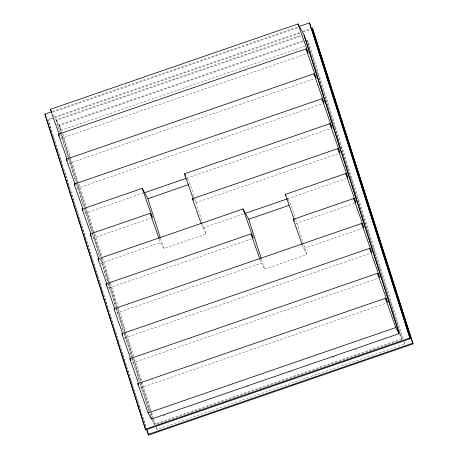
<?xml version="1.0" encoding="UTF-8"?>
<svg xmlns="http://www.w3.org/2000/svg" width="458" height="458" viewBox="0 0 458 458"><rect width="100%" height="100%" fill="white"/><g stroke="black" fill="none" stroke-linecap="round" stroke-linejoin="round"><path stroke-width="0.34" stroke-dasharray="2.29 1.72" d="M52.338 111.54L297.981 26.856M52.716 112.233L298.358 27.549M51.823 117.906L47.775 119.298L52.979 135.631M54.519 116.973L300.162 32.289M302.864 31.362L310.959 28.568M299.87 33.216L48.153 119.996L146.165 427.612M303.242 32.054L309.992 29.724M53.374 114.832L56.065 119.727L301.038 35.272M60.359 132.694L56.448 120.42L301.421 35.964M56.448 120.42L58.927 124.931L302.549 40.939M69.301 156.985L59.305 125.624L303.602 41.403M59.305 125.624L61.784 130.129L304.73 46.373M60.674 138.597L306.997 53.683M68.62 163.54L314.268 78.856M76.566 188.478L322.214 103.794M84.512 213.422L143.228 193.179M186.853 178.145L330.161 128.738M92.459 238.36L150.499 218.351M195.474 202.848L338.107 153.676M100.405 263.304L160.472 242.597L163.752 248.568L206.026 233.992L202.802 223.882M201.572 224.695L202.745 228.021L244.103 213.766M287.71 198.732L346.065 178.614M109.027 288.013L252.037 238.71M295.656 223.67L354.687 203.323M116.298 313.186L261.329 263.184L264.615 269.155L306.883 254.585L303.665 244.475M302.429 245.288L303.602 248.614L362.633 228.261M124.244 338.124L370.568 253.205M132.19 363.068L378.514 278.149M140.142 388.006L385.785 303.322M163.277 415.755L165.298 415.057M246.284 387.142L248.305 386.443M289.473 372.251L291.5 371.553M332.663 357.36L334.689 356.662M354.257 349.912L356.284 349.219M151.804 419.711L154.283 424.217L401.952 338.834L372.629 246.799M401.66 339.762L154.661 424.915L152.491 418.097M156.212 427.732L157.14 429.421L404.815 344.038L404.168 342.017M399.473 334.329L401.952 338.834M403.572 341.783L404.815 344.038M288.036 199.327L290.99 204.703L295.502 218.855M303.602 248.614L306.883 254.585M187.179 178.74L190.133 184.11L194.644 198.268M202.745 228.021L206.026 233.992M260.155 259.858L261.329 263.184M193.391 199.093L194.329 201.755M159.298 239.271L160.472 242.597M107.647 286.25L108.351 288.242M403.097 338.645L309.453 44.747L306.98 40.241L402.336 339.527M306.814 40.224L312.894 59.317M313.112 59.998L317.457 73.635M317.675 74.316L325.495 98.859M325.712 99.541L330.058 113.172M330.275 113.859L334.615 127.49M334.832 128.171L338.09 138.402M338.307 139.083L342.653 152.714M342.87 153.396L347.216 167.033M347.433 167.714L350.691 177.939M350.908 178.62L355.253 192.257M355.471 192.938L359.816 206.575M360.034 207.256L363.291 217.481M363.509 218.163L367.848 231.8M368.066 232.481L372.411 246.118M295.719 219.531L303.448 243.799M261.392 259.045L264.615 269.155M194.856 198.944L202.591 223.206M160.529 238.458L163.752 248.568M61.784 130.129L62.214 131.48M63.072 134.177L78.753 183.383M78.965 184.059L102.374 257.533M102.592 258.203L110.321 282.471M110.538 283.147L118.267 307.415M118.485 308.085L133.73 355.946M134.589 358.643L153.275 417.29M153.493 417.959L155.64 424.703M156.499 427.4L157.14 429.421M69.513 157.666L85.154 206.753M85.371 207.434L109.05 281.744M109.267 282.426L124.902 331.512M125.12 332.193L140.761 381.279M140.978 381.961L152.274 417.415M58.927 124.931L85.423 208.104M85.64 208.785L109.319 283.096M109.536 283.777L125.177 332.863M125.395 333.544L154.283 424.217M60.576 133.375L68.179 157.237M68.391 157.918L76.211 182.461M76.429 183.143L84.032 207.005M84.249 207.686L92.069 232.229M92.287 232.91L99.89 256.772M100.76 259.497L107.928 281.996M108.145 282.678L115.966 307.221M116.183 307.902L123.78 331.764M123.998 332.445L131.818 356.988M132.036 357.669L139.638 381.531M139.856 382.212L149.199 411.53M150.064 414.255L150.716 416.299M56.065 119.727L60.628 134.045M60.845 134.726L68.448 158.588M68.666 159.269L76.486 183.813M76.704 184.494L83.871 206.993M84.736 209.718L92.339 233.58M92.556 234.261L99.724 256.761M100.594 259.486L108.197 283.347M108.414 284.029L116.235 308.572M116.452 309.253L124.055 333.115M124.273 333.796L132.093 358.339M132.305 359.02L139.478 381.52M140.343 384.245L149.033 411.519M53.197 136.312L57.531 149.926M57.748 150.608L61 160.815M61.217 161.497L65.551 175.105M65.769 175.786L69.021 185.994M69.238 186.675L73.578 200.289M73.795 200.97L81.598 225.468M81.816 226.149L89.625 250.652M89.837 251.333L94.176 264.942M94.394 265.623L97.646 275.831M97.863 276.512L102.197 290.126M102.415 290.807L110.223 315.304M110.441 315.986L118.244 340.489M118.462 341.17L122.801 354.778M123.013 355.46L126.271 365.667M126.482 366.348L130.822 379.963M131.04 380.644L138.843 405.141M139.06 405.822L145.564 426.238"/><path stroke-width="0.69" d="M59.265 134.606L50.346 109.325L298.015 23.942L303.734 34.344L399.095 333.636L151.421 419.018L148.089 412.95L137.755 383.672L385.43 298.29L387.811 302.624L377.484 273.346L129.809 358.734L138.493 383.352M299.326 26.392L309.448 22.9L309.831 23.593L410.225 338.702L145.69 429.896L44.913 114.099L51.662 111.769L50.346 109.325M310.959 28.568L312.31 28.104L312.694 28.797L413.087 343.901L148.552 435.1L146.652 429.644M66.977 158.88L58.292 134.263L305.961 48.88L308.349 53.214L298.015 23.942M75.158 184.488L66.238 159.207L313.913 73.824L316.295 78.158L305.961 48.88M82.869 208.762L74.185 184.145L321.86 98.762L324.241 103.096L313.913 73.824M90.816 233.706L82.131 209.088L142.192 188.381L147.86 198.686L160.317 237.782M193.156 198.423L184.465 173.805L329.806 123.706L332.187 128.04L321.86 98.762M144.579 192.715L186.177 178.374M147.86 198.686L188.788 184.574M98.997 259.314L90.077 234.027L150.138 213.319L152.525 217.659L142.192 188.381M201.337 224.031L192.412 198.749L337.752 148.644L340.134 152.978L329.806 123.706M106.943 284.252L98.023 258.97L243.055 208.968L248.723 219.273L261.175 258.369M294.248 219.68L285.328 194.398L345.698 173.582L348.08 177.922L337.752 148.644M245.436 213.302L287.71 198.732M248.723 219.273L288.981 205.396M114.889 309.196L105.97 283.908L251.001 233.912L253.383 238.246L243.055 208.968M302.194 244.624L293.275 219.336L353.645 198.526L356.026 202.86L345.698 173.582M353.645 198.526L363.973 227.803L361.591 223.464L113.916 308.852L122.601 333.47M130.782 359.072L121.862 333.79L369.537 248.408L371.919 252.742L361.591 223.464M148.089 412.95L395.758 327.567L399.095 333.636M145.306 429.203L409.847 338.004L410.225 338.702M148.169 434.407L412.704 343.208L413.087 343.901M377.484 273.346L379.865 277.685L369.537 248.408M285.328 194.398L286.01 195.635M293.275 219.336L294.294 221.197M184.465 173.805L185.828 176.284M192.412 198.749L193.093 199.986M58.292 134.263L59.317 136.123M44.913 114.099L145.69 429.896M66.238 159.207L67.263 161.061M74.185 184.145L74.866 185.387M82.131 209.088L83.156 210.943M90.077 234.027L91.44 236.505M98.023 258.97L98.705 260.207M105.97 283.908L106.995 285.769M121.862 333.79L122.544 335.027M129.809 358.734L130.833 360.589M137.755 383.672L138.436 384.909M385.43 298.29L395.758 327.567M251.001 233.912L259.921 259.194M150.138 213.319L159.063 238.607M312.31 28.104L412.704 343.208M309.448 22.9L409.847 338.004M304.118 35.037L399.038 332.966M150.768 416.975L151.421 419.018M146.818 429.656L148.552 435.1"/></g></svg>
